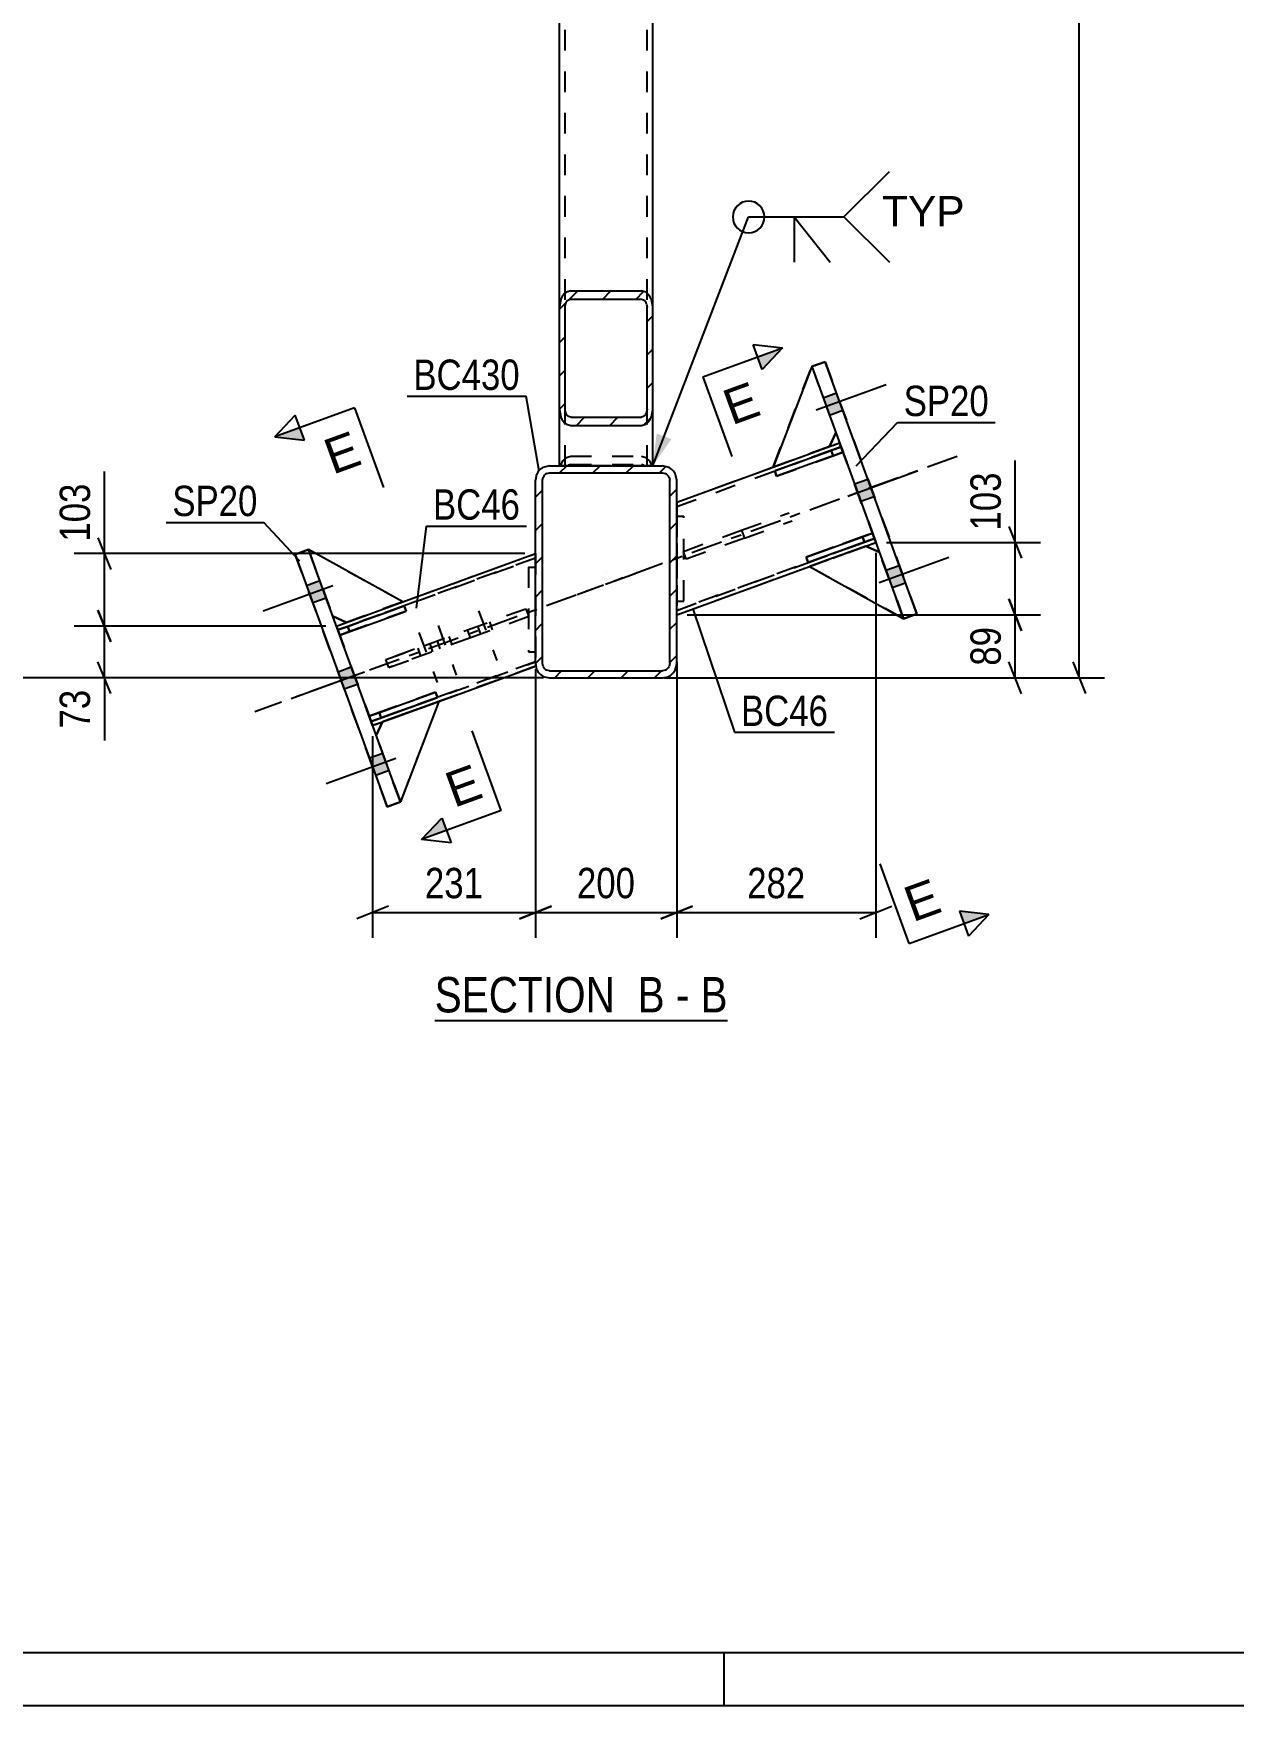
# Model space of a CAD drawing. Header units: millimetres. Extents: x 0 to 841, y 0 to 594.
# Drawn here: x 355.8 to 469.1, y 0 to 157.8 of the extents above; entities that cross this region are included whole.
import ezdxf

# ---------------------------------------------------------------- set-up
doc = ezdxf.new("R2010")
doc.units = ezdxf.units.MM
doc.linetypes.add('DXK_LINE_DOT2', pattern=[3.9198, 1.9599, -1.9599])
doc.linetypes.add('DXK_LINE_DOT3', pattern=[5.9187, 2.979, -0.9799, 0.9799, -0.9799])
doc.styles.add('Arial', font='ARIAL.TTF', dxfattribs={"height": 0.2})
doc.styles.add('Arial Narrow', font='ARIALN.TTF', dxfattribs={"height": 0.2})

# ---------------------------------------------------------------- blocks, each defined once
blk = doc.blocks.new('Unknown-761545952-1128 - 13924')
at = {"color": 5, "linetype": 'Continuous'}
for p, q in [((5, 5), (836, 5)), ((421, 0), (421, 5)), ((0, 0), (841, 0))]:
    blk.add_line(p, q, dxfattribs=at)
blk = doc.blocks.new('Unknown-761545952-21 - 3083')
at = {"color": 6, "linetype": 'Continuous'}
blk.add_line((393.67, 64.68), (421.31, 64.68), dxfattribs=at)
at = {"color": 0, "linetype": 'Continuous'}
for points in [[(411.77, 65.43), (411.77, 68.93), (393.67, 68.93), (393.67, 65.43)], [(415.38, 65.43), (415.38, 68.93), (412.82, 68.93), (412.82, 65.43)], [(417.71, 65.43), (417.71, 68.93), (416.43, 68.93), (416.43, 65.43)], [(421.31, 65.43), (421.31, 68.93), (418.76, 68.93), (418.76, 65.43)]]:
    blk.add_wipeout(points, dxfattribs=at)
at = {"color": 7, "linetype": 'Continuous', "style": 'Arial Narrow'}
for s, p in [('SECTION ', (393.67, 65.43)), ('B', (412.82, 65.43)), ('B', (418.76, 65.43)), ('-', (416.43, 65.43))]:
    blk.add_text(s, height=3.34, dxfattribs=at).set_placement(p)
blk = doc.blocks.new('Part-761545952-3161 - 3083')
at = {"color": 7, "linetype": 'DXK_LINE_DOT2'}
for p, q in [((396.78, 101.54), (402.27, 103.54)), ((402.55, 102.79), (397.05, 100.79)), ((402.27, 103.54), (402.27, 103.54)), ((402.27, 103.54), (402.55, 102.79)), ((402.55, 102.79), (402.55, 102.79)), ((389.06, 98.73), (396.78, 101.54)), ((397.05, 100.79), (396.78, 101.54)), ((391.75, 99.71), (389.06, 98.73)), ((397.05, 100.79), (389.34, 97.98)), ((389.34, 97.98), (389.06, 98.73)), ((389.34, 97.98), (392.02, 98.95))]:
    blk.add_line(p, q, dxfattribs=at)
blk = doc.blocks.new('Part-761545952-3097 - 3083')
at = {"linetype": 'Continuous'}
h = blk.add_hatch(dxfattribs=at)
h.set_pattern_fill('', scale=0.7, style=0, pattern_type=0)
h.set_pattern_definition([(45, (403.1797, 98.3488), (-1.57154, 1.57154), [])])
h.paths.add_polyline_path([(403.18, 115.68), (403.18, 98.35), (403.28, 97.84), (403.57, 97.41), (404, 97.12), (404.51, 97.02), (415.18, 97.02), (415.69, 97.12), (416.12, 97.41), (416.41, 97.84), (416.51, 98.35), (416.51, 115.68), (416.41, 116.19), (416.12, 116.62), (415.69, 116.91), (415.18, 117.02), (404.51, 117.02), (404, 116.91), (403.57, 116.62), (403.28, 116.19)])
h.paths.add_polyline_path([(404.04, 116.15), (404.26, 116.3), (404.51, 116.35), (415.18, 116.35), (415.43, 116.3), (415.65, 116.15), (415.8, 115.94), (415.85, 115.68), (415.85, 98.35), (415.8, 98.09), (415.65, 97.88), (415.43, 97.73), (415.18, 97.68), (404.51, 97.68), (404.26, 97.73), (404.04, 97.88), (403.9, 98.09), (403.85, 98.35), (403.85, 115.68), (403.9, 115.94)])
at = {"color": 2, "linetype": 'Continuous'}
for p, q in [((404.51, 117.02), (404, 116.91)), ((404.51, 117.02), (404.51, 117.02)), ((404.51, 117.02), (415.18, 117.02)), ((415.18, 117.02), (415.18, 117.02)), ((415.69, 116.91), (415.18, 117.02)), ((403.28, 116.19), (403.18, 115.68)), ((403.18, 115.68), (403.18, 115.68)), ((403.18, 98.35), (403.18, 115.68)), ((403.85, 115.68), (403.9, 115.94)), ((403.85, 115.68), (403.85, 115.68)), ((403.85, 98.35), (403.85, 115.68)), ((404.26, 116.3), (404.51, 116.35)), ((404.51, 116.35), (404.51, 116.35)), ((404.51, 116.35), (415.18, 116.35)), ((415.18, 116.35), (415.18, 116.35)), ((415.18, 116.35), (415.43, 116.3)), ((415.8, 115.94), (415.85, 115.68)), ((415.85, 115.68), (415.85, 115.68)), ((415.85, 98.35), (415.85, 115.68)), ((416.51, 115.68), (416.41, 116.19)), ((416.51, 115.68), (416.51, 115.68)), ((416.51, 98.35), (416.51, 115.68)), ((403.18, 98.35), (403.18, 98.35)), ((403.18, 98.35), (403.28, 97.84)), ((403.85, 98.35), (403.85, 98.35)), ((403.9, 98.09), (403.85, 98.35)), ((415.85, 98.35), (415.8, 98.09)), ((415.85, 98.35), (415.85, 98.35)), ((416.41, 97.84), (416.51, 98.35)), ((416.51, 98.35), (416.51, 98.35)), ((404, 97.12), (404.51, 97.02)), ((404.51, 97.68), (404.26, 97.73)), ((404.51, 97.68), (404.51, 97.68)), ((404.51, 97.68), (415.18, 97.68)), ((404.51, 97.02), (404.51, 97.02)), ((404.51, 97.02), (415.18, 97.02)), ((415.43, 97.73), (415.18, 97.68)), ((415.18, 97.68), (415.18, 97.68)), ((415.18, 97.02), (415.69, 97.12)), ((415.18, 97.02), (415.18, 97.02))]:
    blk.add_line(p, q, dxfattribs=at)
at = {"color": 7, "linetype": 'DXK_LINE_DOT3'}
blk.add_line((409.85, 107.02), (409.85, 107.02), dxfattribs=at)
at = {"color": 2, "linetype": 'Continuous'}
for centre, radius, start, end in [((404.51, 115.68), 1.33, 112.5, 157.5), ((415.18, 115.68), 1.33, 22.5, 67.5), ((404.51, 115.68), 0.667, 112.5, 157.5), ((415.18, 115.68), 0.667, 22.5, 67.5), ((404.51, 98.35), 0.667, 202.5, 247.5), ((415.18, 98.35), 0.667, 292.5, 337.5), ((404.51, 98.35), 1.33, 202.5, 247.5), ((415.18, 98.35), 1.33, 292.5, 337.5)]:
    blk.add_arc(centre, radius, start, end, dxfattribs=at)
blk = doc.blocks.new('Bolt-761545952-3157 - 3083')
at = {"linetype": 'Continuous'}
for points in [[(383.43, 104.54), (382.84, 106.16), (381.58, 105.71), (382.18, 104.08)], [(383.43, 104.54), (382.84, 106.16), (381.58, 105.71), (382.18, 104.08)], [(383.43, 104.53), (382.84, 106.16), (381.58, 105.71), (382.18, 104.08)], [(386.39, 96.39), (385.8, 98.02), (384.55, 97.56), (385.14, 95.94)], [(386.39, 96.39), (385.8, 98.02), (384.55, 97.56), (385.14, 95.93)], [(389.36, 88.25), (388.76, 89.88), (387.51, 89.42), (388.1, 87.79)], [(389.36, 88.25), (388.76, 89.88), (387.51, 89.42), (388.1, 87.79)], [(389.36, 88.25), (388.76, 89.88), (387.51, 89.42), (388.1, 87.79)]]:
    blk.add_hatch(color=1, dxfattribs=at).paths.add_polyline_path(points)
at = {"color": 1, "linetype": 'Continuous'}
for p, q in [((382.84, 106.16), (381.58, 105.71)), ((382.84, 106.16), (381.58, 105.71)), ((382.84, 106.16), (381.58, 105.71)), ((384.07, 105.69), (377.49, 103.3)), ((384.07, 105.69), (377.49, 103.3)), ((384.07, 105.69), (377.49, 103.3)), ((383.43, 104.54), (382.18, 104.08)), ((383.43, 104.54), (382.18, 104.08)), ((383.43, 104.53), (382.18, 104.08)), ((385.8, 98.02), (384.55, 97.56)), ((385.8, 98.02), (384.55, 97.56)), ((387.04, 97.55), (380.46, 95.15)), ((387.04, 97.55), (380.46, 95.15)), ((386.39, 96.39), (385.14, 95.94)), ((386.39, 96.39), (385.14, 95.93)), ((390, 89.4), (383.42, 87.01)), ((390, 89.4), (383.42, 87.01)), ((390, 89.4), (383.42, 87.01)), ((388.76, 89.88), (387.51, 89.42)), ((388.76, 89.88), (387.51, 89.42)), ((388.76, 89.88), (387.51, 89.42)), ((389.36, 88.25), (388.1, 87.79)), ((389.36, 88.25), (388.1, 87.79)), ((389.36, 88.25), (388.1, 87.79))]:
    blk.add_line(p, q, dxfattribs=at)
blk = doc.blocks.new('Part-761545952-3085 - 3083')
at = {"linetype": 'Continuous'}
h = blk.add_hatch(dxfattribs=at)
h.set_pattern_fill('', scale=0.7, style=0, pattern_type=0)
h.set_pattern_definition([(45, (405.4464, 122.3798), (-1.57154, 1.57154), [])])
h.paths.add_polyline_path([(405.45, 131.99), (405.45, 122.38), (405.53, 121.79), (405.76, 121.29), (406.1, 120.96), (406.51, 120.84), (413.18, 120.84), (413.59, 120.96), (413.93, 121.29), (414.17, 121.79), (414.25, 122.38), (414.25, 131.99), (414.17, 132.58), (413.93, 133.08), (413.59, 133.41), (413.18, 133.53), (406.51, 133.53), (406.1, 133.41), (405.76, 133.08), (405.53, 132.58)])
h.paths.add_polyline_path([(406.14, 132.54), (406.31, 132.7), (406.51, 132.76), (413.18, 132.76), (413.38, 132.7), (413.56, 132.54), (413.67, 132.29), (413.71, 131.99), (413.71, 122.38), (413.67, 122.09), (413.56, 121.84), (413.38, 121.67), (413.18, 121.61), (406.51, 121.61), (406.31, 121.67), (406.14, 121.84), (406.02, 122.09), (405.98, 122.38), (405.98, 131.99), (406.02, 132.29)])
at = {"color": 2, "linetype": 'Continuous'}
for p, q in [((406.51, 133.53), (406.1, 133.41)), ((406.31, 132.7), (406.51, 132.76)), ((406.51, 133.53), (413.18, 133.53)), ((406.51, 132.76), (413.18, 132.76)), ((413.59, 133.41), (413.18, 133.53)), ((413.18, 132.76), (413.38, 132.7)), ((405.53, 132.58), (405.45, 131.99)), ((405.45, 122.38), (405.45, 131.99)), ((405.98, 131.99), (406.02, 132.29)), ((405.98, 122.38), (405.98, 131.99)), ((413.67, 132.29), (413.71, 131.99)), ((413.71, 122.38), (413.71, 131.99)), ((414.25, 131.99), (414.17, 132.58)), ((414.25, 122.38), (414.25, 131.99)), ((405.45, 117.02), (405.45, 122.38)), ((405.45, 122.38), (405.53, 121.79)), ((406.02, 122.09), (405.98, 122.38)), ((406.51, 121.61), (406.31, 121.67)), ((406.51, 121.61), (413.18, 121.61)), ((413.38, 121.67), (413.18, 121.61)), ((413.71, 122.38), (413.67, 122.09)), ((414.17, 121.79), (414.25, 122.38)), ((414.25, 117.02), (414.25, 122.38)), ((406.1, 120.96), (406.51, 120.84)), ((406.51, 120.84), (413.18, 120.84)), ((413.18, 120.84), (413.59, 120.96))]:
    blk.add_line(p, q, dxfattribs=at)
at = {"color": 7, "linetype": 'DXK_LINE_DOT2'}
for p, q in [((405.45, 122.38), (405.45, 131.99)), ((405.98, 117.02), (405.98, 131.99)), ((413.71, 117.02), (413.71, 131.99)), ((414.25, 122.38), (414.25, 131.99)), ((414.25, 117.02), (405.45, 117.02)), ((405.45, 117.02), (405.45, 117.02)), ((405.45, 117.02), (406.22, 117.02)), ((405.54, 117.02), (405.76, 117.48)), ((405.76, 117.48), (406.1, 117.81)), ((406.1, 117.81), (406.51, 117.93)), ((406.31, 117.1), (406.22, 117.02)), ((406.51, 117.16), (406.31, 117.1)), ((406.51, 117.93), (413.18, 117.93)), ((406.51, 117.16), (413.18, 117.16)), ((413.18, 117.93), (413.59, 117.81)), ((413.38, 117.1), (413.18, 117.16)), ((413.47, 117.02), (413.38, 117.1)), ((413.47, 117.02), (414.25, 117.02)), ((413.59, 117.81), (413.93, 117.48)), ((413.93, 117.48), (414.15, 117.02)), ((414.25, 117.02), (414.25, 117.02))]:
    blk.add_line(p, q, dxfattribs=at)
at = {"color": 2, "linetype": 'Continuous'}
for centre, radius, start, end in [((406.89, 132.25), 1.4, 124.05, 166.4586), ((406.7, 132.12), 0.7, 124.05, 166.4586), ((412.99, 132.12), 0.7, 13.5414, 55.95), ((412.8, 132.25), 1.4, 13.5414, 55.95), ((406.89, 122.12), 1.4, 193.5414, 235.95), ((406.7, 122.25), 0.7, 193.5414, 235.95), ((412.99, 122.25), 0.7, 304.05, 346.4586), ((412.8, 122.12), 1.4, 304.05, 346.4586)]:
    blk.add_arc(centre, radius, start, end, dxfattribs=at)
blk = doc.blocks.new('Part-761545952-3166 - 3083')
at = {"color": 7, "linetype": 'DXK_LINE_DOT2'}
for p, q in [((388.75, 92.85), (394.07, 94.79)), ((394.07, 94.79), (388.75, 92.85)), ((394.07, 94.79), (390.43, 85.3)), ((388.15, 91.57), (388.75, 92.85)), ((390.43, 85.3), (388.15, 91.57))]:
    blk.add_line(p, q, dxfattribs=at)
blk = doc.blocks.new('Part-761545952-3102 - 3083')
at = {"color": 2, "linetype": 'Continuous'}
for p, q in [((381.76, 109.11), (380.51, 108.65)), ((390.43, 85.3), (381.76, 109.11)), ((381.76, 109.11), (381.76, 109.11)), ((380.51, 108.65), (389.18, 84.85)), ((380.51, 108.65), (380.51, 108.65)), ((389.18, 84.85), (390.43, 85.3)), ((390.43, 85.3), (390.43, 85.3)), ((389.18, 84.85), (389.18, 84.85))]:
    blk.add_line(p, q, dxfattribs=at)
at = {"color": 7, "linetype": 'DXK_LINE_DOT2'}
for p, q in [((380.51, 108.65), (381.76, 109.11)), ((381.76, 109.11), (390.43, 85.3)), ((389.18, 84.85), (380.51, 108.65)), ((390.43, 85.3), (389.18, 84.85))]:
    blk.add_line(p, q, dxfattribs=at)
blk = doc.blocks.new('Part-761545952-3167 - 3083')
at = {"color": 2, "linetype": 'Continuous'}
for p, q in [((388.75, 92.85), (394.07, 94.79)), ((394.07, 94.79), (390.43, 85.3)), ((394.07, 94.79), (394.07, 94.79)), ((388.75, 92.85), (388.15, 91.57)), ((388.75, 92.85), (388.75, 92.85))]:
    blk.add_line(p, q, dxfattribs=at)
at = {"color": 7, "linetype": 'DXK_LINE_DOT2'}
for p, q in [((388.75, 92.85), (394.07, 94.79)), ((390.43, 85.3), (388.15, 91.57))]:
    blk.add_line(p, q, dxfattribs=at)
blk = doc.blocks.new('Part-761545952-3171 - 3083')
at = {"color": 2, "linetype": 'Continuous'}
for p, q in [((387.49, 93.38), (393.75, 95.66)), ((387.67, 92.88), (393.93, 95.16)), ((393.75, 95.66), (393.93, 95.16)), ((387.49, 93.38), (387.49, 93.38)), ((387.49, 93.38), (387.67, 92.88)), ((387.67, 92.88), (387.67, 92.88))]:
    blk.add_line(p, q, dxfattribs=at)
at = {"color": 7, "linetype": 'DXK_LINE_DOT2'}
for p, q in [((393.75, 95.66), (388.43, 93.73)), ((388.61, 93.23), (393.93, 95.16)), ((388.43, 93.73), (387.49, 93.38)), ((387.49, 93.38), (387.67, 92.88)), ((387.67, 92.88), (388.61, 93.23)), ((388.43, 93.73), (388.61, 93.23))]:
    blk.add_line(p, q, dxfattribs=at)
blk = doc.blocks.new('Part-761545952-3107 - 3083')
at = {"color": 2, "linetype": 'Continuous'}
for p, q in [((430.52, 126.85), (429.26, 126.4)), ((429.26, 126.4), (437.93, 102.59)), ((429.26, 126.4), (429.26, 126.4)), ((439.18, 103.05), (430.52, 126.85)), ((430.52, 126.85), (430.52, 126.85)), ((437.93, 102.59), (439.18, 103.05)), ((439.18, 103.05), (439.18, 103.05)), ((437.93, 102.59), (437.93, 102.59))]:
    blk.add_line(p, q, dxfattribs=at)
at = {"color": 7, "linetype": 'DXK_LINE_DOT2'}
for p, q in [((429.26, 126.4), (430.52, 126.85)), ((429.26, 126.4), (437.93, 102.59)), ((430.52, 126.85), (439.18, 103.05)), ((439.18, 103.05), (437.93, 102.59))]:
    blk.add_line(p, q, dxfattribs=at)
blk = doc.blocks.new('Part-761545952-3172 - 3083')
at = {"color": 7, "linetype": 'DXK_LINE_DOT2'}
for p, q in [((384.52, 101.53), (390.79, 103.81)), ((384.71, 101.03), (390.97, 103.31)), ((385.46, 101.87), (390.79, 103.81)), ((390.97, 103.31), (385.64, 101.37)), ((390.97, 103.31), (390.79, 103.81)), ((384.52, 101.53), (385.46, 101.87)), ((384.71, 101.03), (384.52, 101.53)), ((384.71, 101.03), (384.52, 101.53)), ((384.52, 101.53), (384.52, 101.53)), ((385.64, 101.37), (384.71, 101.03)), ((384.71, 101.03), (384.71, 101.03)), ((385.64, 101.37), (385.46, 101.87))]:
    blk.add_line(p, q, dxfattribs=at)
blk = doc.blocks.new('Part-761545952-3128 - 3083')
at = {"color": 7, "linetype": 'DXK_LINE_DOT2'}
for p, q in [((416.51, 113.6), (431.89, 119.19)), ((416.51, 113.17), (432.02, 118.82)), ((416.51, 113.17), (432.02, 118.82)), ((425.62, 116.91), (430.95, 118.85)), ((431.89, 119.19), (435.31, 109.8)), ((435.31, 109.8), (431.89, 119.19)), ((431.89, 119.19), (431.89, 119.19)), ((432.02, 118.82), (432.02, 118.82)), ((416.51, 113.6), (416.51, 102.96)), ((416.51, 103.38), (435.17, 110.17)), ((435.17, 110.17), (416.51, 103.38)), ((416.51, 102.96), (435.31, 109.8)), ((429.04, 107.52), (434.37, 109.45)), ((435.17, 110.17), (435.17, 110.17)), ((435.31, 109.8), (435.31, 109.8))]:
    blk.add_line(p, q, dxfattribs=at)
at = {"color": 2, "linetype": 'Continuous'}
for p, q in [((430.95, 118.85), (431.89, 119.19)), ((416.51, 113.6), (425.62, 116.91)), ((434.37, 109.45), (435.31, 109.8)), ((416.51, 102.96), (429.04, 107.52))]:
    blk.add_line(p, q, dxfattribs=at)
at = {"color": 7, "linetype": 'DXK_LINE_DOT3'}
blk.add_line((442.99, 117.91), (407.12, 104.86), dxfattribs=at)
blk = doc.blocks.new('Part-761545952-3138 - 3083')
at = {"color": 7, "linetype": 'DXK_LINE_DOT2'}
for p, q in [((384.39, 101.9), (403.18, 108.74)), ((384.52, 101.53), (403.18, 108.32)), ((403.18, 108.32), (384.52, 101.53)), ((403.18, 108.74), (403.18, 98.35)), ((385.33, 102.25), (390.65, 104.18)), ((384.39, 101.9), (387.81, 92.51)), ((387.81, 92.51), (384.39, 101.9)), ((384.39, 101.9), (384.39, 101.9)), ((384.52, 101.53), (384.52, 101.53)), ((387.67, 92.88), (403.18, 98.53)), ((403.18, 98.53), (387.67, 92.88)), ((403.18, 98.1), (387.81, 92.51)), ((388.75, 92.85), (394.07, 94.79)), ((387.67, 92.88), (387.67, 92.88)), ((387.81, 92.51), (387.81, 92.51))]:
    blk.add_line(p, q, dxfattribs=at)
at = {"color": 2, "linetype": 'Continuous'}
for p, q in [((390.65, 104.18), (403.18, 108.74)), ((384.39, 101.9), (385.33, 102.25)), ((394.07, 94.79), (403.18, 98.1)), ((403.18, 98.35), (403.18, 98.1)), ((403.18, 98.1), (403.18, 98.1)), ((387.81, 92.51), (388.75, 92.85))]:
    blk.add_line(p, q, dxfattribs=at)
at = {"color": 7, "linetype": 'DXK_LINE_DOT3'}
blk.add_line((412.58, 106.84), (376.7, 93.79), dxfattribs=at)
blk = doc.blocks.new('Part-761545952-3155 - 3083')
at = {"color": 7, "linetype": 'DXK_LINE_DOT2'}
for p, q in [((405.98, 117.02), (405.98, 316.35)), ((413.71, 117.02), (413.71, 316.35)), ((405.45, 117.02), (405.45, 131.99)), ((414.25, 117.02), (414.25, 131.99)), ((405.45, 117.02), (414.25, 117.02)), ((414.25, 117.02), (405.45, 117.02)), ((405.45, 117.02), (405.45, 117.02)), ((405.98, 117.02), (405.98, 117.02)), ((413.71, 117.02), (413.71, 117.02)), ((414.25, 117.02), (414.25, 117.02))]:
    blk.add_line(p, q, dxfattribs=at)
at = {"color": 2, "linetype": 'Continuous'}
for p, q in [((405.45, 131.99), (405.45, 301.35)), ((414.25, 131.99), (414.25, 301.35))]:
    blk.add_line(p, q, dxfattribs=at)
blk = doc.blocks.new('Bolt-761545952-3158 - 3083')
at = {"linetype": 'Continuous'}
for points in [[(430.34, 123.45), (430.93, 121.82), (432.18, 122.28), (431.59, 123.91)], [(430.34, 123.45), (430.93, 121.82), (432.18, 122.28), (431.59, 123.91)], [(430.34, 123.45), (430.93, 121.82), (432.18, 122.28), (431.59, 123.91)], [(433.3, 115.31), (433.89, 113.68), (435.15, 114.14), (434.55, 115.76)], [(433.3, 115.31), (433.89, 113.68), (435.15, 114.14), (434.55, 115.76)], [(436.26, 107.16), (436.86, 105.54), (438.11, 105.99), (437.52, 107.62)], [(436.26, 107.16), (436.86, 105.54), (438.11, 105.99), (437.52, 107.62)], [(436.26, 107.16), (436.86, 105.54), (438.11, 105.99), (437.52, 107.62)]]:
    blk.add_hatch(color=1, dxfattribs=at).paths.add_polyline_path(points)
at = {"color": 1, "linetype": 'Continuous'}
for p, q in [((429.69, 122.3), (436.27, 124.69)), ((429.69, 122.3), (436.27, 124.69)), ((429.69, 122.3), (436.27, 124.69)), ((430.34, 123.45), (431.59, 123.91)), ((430.34, 123.45), (431.59, 123.91)), ((430.34, 123.45), (431.59, 123.91)), ((430.93, 121.82), (432.18, 122.28)), ((430.93, 121.82), (432.18, 122.28)), ((430.93, 121.82), (432.18, 122.28)), ((432.66, 114.15), (439.23, 116.55)), ((432.66, 114.15), (439.23, 116.55)), ((433.3, 115.31), (434.55, 115.76)), ((433.3, 115.31), (434.55, 115.76)), ((433.89, 113.68), (435.15, 114.14)), ((433.89, 113.68), (435.15, 114.14)), ((435.62, 106.01), (442.2, 108.4)), ((435.62, 106.01), (442.2, 108.4)), ((435.62, 106.01), (442.2, 108.4)), ((436.26, 107.16), (437.52, 107.62)), ((436.26, 107.16), (437.52, 107.62)), ((436.26, 107.16), (437.52, 107.62)), ((436.86, 105.54), (438.11, 105.99)), ((436.86, 105.54), (438.11, 105.99)), ((436.86, 105.54), (438.11, 105.99))]:
    blk.add_line(p, q, dxfattribs=at)
blk = doc.blocks.new('Bolt-761545952-3223 - 3083')
at = {"color": 1, "linetype": 'DXK_LINE_DOT2'}
for p, q in [((397.82, 103.34), (399.53, 98.64)), ((392.18, 101.28), (393.89, 96.58)), ((394, 101.95), (395.71, 97.25)), ((397.71, 101.88), (397.99, 101.13)), ((398.84, 102.29), (399.11, 101.54)), ((392.07, 99.82), (392.34, 99.07)), ((393.2, 100.23), (393.47, 99.48)), ((393.9, 100.49), (394.17, 99.74)), ((395.02, 100.9), (395.3, 100.15))]:
    blk.add_line(p, q, dxfattribs=at)
blk = doc.blocks.new('Part-761545952-3163 - 3083')
at = {"color": 7, "linetype": 'DXK_LINE_DOT2'}
for p, q in [((422.64, 110.95), (427.14, 112.59)), ((417.15, 108.95), (422.64, 110.95)), ((422.64, 110.95), (422.91, 110.2)), ((422.91, 110.2), (427.42, 111.84)), ((417.15, 108.95), (417.15, 108.95)), ((417.42, 108.2), (417.15, 108.95)), ((422.91, 110.2), (417.42, 108.2)), ((417.42, 108.2), (417.42, 108.2))]:
    blk.add_line(p, q, dxfattribs=at)
blk = doc.blocks.new('Part-761545952-3168 - 3083')
at = {"color": 7, "linetype": 'DXK_LINE_DOT2'}
for p, q in [((390.65, 104.18), (381.76, 109.11)), ((384.04, 102.84), (381.76, 109.11)), ((390.65, 104.18), (381.76, 109.11)), ((385.33, 102.25), (390.65, 104.18)), ((390.65, 104.18), (385.33, 102.25)), ((390.65, 104.18), (390.65, 104.18)), ((384.04, 102.84), (385.33, 102.25)), ((385.33, 102.25), (384.04, 102.84)), ((385.33, 102.25), (385.33, 102.25))]:
    blk.add_line(p, q, dxfattribs=at)
blk = doc.blocks.new('Part-761545952-3169 - 3083')
at = {"color": 2, "linetype": 'Continuous'}
for p, q in [((390.65, 104.18), (381.76, 109.11)), ((385.33, 102.25), (390.65, 104.18)), ((390.65, 104.18), (390.65, 104.18)), ((384.04, 102.84), (385.33, 102.25)), ((385.33, 102.25), (385.33, 102.25))]:
    blk.add_line(p, q, dxfattribs=at)
at = {"color": 7, "linetype": 'DXK_LINE_DOT2'}
for p, q in [((384.04, 102.84), (381.76, 109.11)), ((390.65, 104.18), (381.76, 109.11)), ((390.65, 104.18), (385.33, 102.25)), ((385.33, 102.25), (384.04, 102.84))]:
    blk.add_line(p, q, dxfattribs=at)
blk = doc.blocks.new('Part-761545952-3170 - 3083')
at = {"color": 2, "linetype": 'Continuous'}
for p, q in [((384.52, 101.53), (390.79, 103.81)), ((384.71, 101.03), (390.97, 103.31)), ((390.79, 103.81), (390.97, 103.31)), ((384.52, 101.53), (384.52, 101.53)), ((384.52, 101.53), (384.71, 101.03)), ((384.71, 101.03), (384.71, 101.03))]:
    blk.add_line(p, q, dxfattribs=at)
at = {"color": 7, "linetype": 'DXK_LINE_DOT2'}
for p, q in [((390.79, 103.81), (385.46, 101.87)), ((385.64, 101.37), (390.97, 103.31)), ((385.46, 101.87), (384.52, 101.53)), ((384.52, 101.53), (384.71, 101.03)), ((384.71, 101.03), (385.64, 101.37)), ((385.46, 101.87), (385.64, 101.37))]:
    blk.add_line(p, q, dxfattribs=at)
blk = doc.blocks.new('Part-761545952-3173 - 3083')
at = {"color": 7, "linetype": 'DXK_LINE_DOT2'}
for p, q in [((387.49, 93.38), (393.75, 95.66)), ((387.67, 92.88), (393.93, 95.16)), ((388.43, 93.73), (393.75, 95.66)), ((393.93, 95.16), (388.61, 93.23)), ((393.93, 95.16), (393.75, 95.66)), ((387.49, 93.38), (388.43, 93.73)), ((387.67, 92.88), (387.49, 93.38)), ((387.67, 92.88), (387.49, 93.38)), ((387.49, 93.38), (387.49, 93.38)), ((388.61, 93.23), (387.67, 92.88)), ((388.61, 93.23), (388.43, 93.73)), ((387.67, 92.88), (387.67, 92.88))]:
    blk.add_line(p, q, dxfattribs=at)
blk = doc.blocks.new('Part-761545952-3174 - 3083')
at = {"color": 7, "linetype": 'DXK_LINE_DOT2'}
for p, q in [((425.62, 116.91), (429.26, 126.4)), ((429.26, 126.4), (431.54, 120.13)), ((430.95, 118.85), (431.54, 120.13)), ((425.62, 116.91), (430.95, 118.85)), ((430.95, 118.85), (425.62, 116.91))]:
    blk.add_line(p, q, dxfattribs=at)
blk = doc.blocks.new('Part-761545952-3175 - 3083')
at = {"color": 2, "linetype": 'Continuous'}
for p, q in [((429.26, 126.4), (425.62, 116.91)), ((431.54, 120.13), (430.95, 118.85)), ((425.62, 116.91), (430.95, 118.85)), ((430.95, 118.85), (430.95, 118.85)), ((425.62, 116.91), (425.62, 116.91))]:
    blk.add_line(p, q, dxfattribs=at)
at = {"color": 7, "linetype": 'DXK_LINE_DOT2'}
for p, q in [((429.26, 126.4), (431.54, 120.13)), ((429.26, 126.4), (429.26, 126.4)), ((431.54, 120.13), (431.54, 120.13)), ((430.95, 118.85), (425.62, 116.91))]:
    blk.add_line(p, q, dxfattribs=at)
blk = doc.blocks.new('Part-761545952-3176 - 3083')
at = {"color": 7, "linetype": 'DXK_LINE_DOT2'}
for p, q in [((434.37, 109.45), (429.04, 107.52)), ((429.04, 107.52), (434.37, 109.45)), ((435.65, 108.86), (434.37, 109.45)), ((434.37, 109.45), (434.37, 109.45)), ((434.37, 109.45), (435.65, 108.86)), ((429.04, 107.52), (437.93, 102.59)), ((429.04, 107.52), (429.04, 107.52)), ((437.93, 102.59), (429.04, 107.52)), ((437.93, 102.59), (435.65, 108.86))]:
    blk.add_line(p, q, dxfattribs=at)
blk = doc.blocks.new('Part-761545952-3177 - 3083')
at = {"color": 2, "linetype": 'Continuous'}
for p, q in [((434.37, 109.45), (429.04, 107.52)), ((435.65, 108.86), (434.37, 109.45)), ((434.37, 109.45), (434.37, 109.45)), ((429.04, 107.52), (437.93, 102.59)), ((429.04, 107.52), (429.04, 107.52))]:
    blk.add_line(p, q, dxfattribs=at)
at = {"color": 7, "linetype": 'DXK_LINE_DOT2'}
for p, q in [((429.04, 107.52), (434.37, 109.45)), ((434.37, 109.45), (435.65, 108.86)), ((437.93, 102.59), (429.04, 107.52)), ((437.93, 102.59), (435.65, 108.86))]:
    blk.add_line(p, q, dxfattribs=at)
blk = doc.blocks.new('Part-761545952-3178 - 3083')
at = {"color": 2, "linetype": 'Continuous'}
for p, q in [((428.72, 108.39), (434.99, 110.67)), ((435.17, 110.17), (434.99, 110.67)), ((434.99, 110.67), (434.99, 110.67)), ((435.17, 110.17), (428.91, 107.89)), ((435.17, 110.17), (435.17, 110.17)), ((428.91, 107.89), (428.72, 108.39))]:
    blk.add_line(p, q, dxfattribs=at)
at = {"color": 7, "linetype": 'DXK_LINE_DOT2'}
for p, q in [((434.99, 110.67), (434.05, 110.33)), ((435.17, 110.17), (434.99, 110.67)), ((434.05, 110.33), (428.72, 108.39)), ((428.91, 107.89), (434.23, 109.83)), ((434.23, 109.83), (434.05, 110.33)), ((434.23, 109.83), (435.17, 110.17))]:
    blk.add_line(p, q, dxfattribs=at)
blk = doc.blocks.new('Part-761545952-3179 - 3083')
at = {"color": 2, "linetype": 'Continuous'}
for p, q in [((425.76, 116.54), (432.02, 118.82)), ((432.21, 118.32), (432.02, 118.82)), ((432.02, 118.82), (432.02, 118.82)), ((432.21, 118.32), (425.94, 116.04)), ((432.21, 118.32), (432.21, 118.32)), ((425.94, 116.04), (425.76, 116.54))]:
    blk.add_line(p, q, dxfattribs=at)
at = {"color": 7, "linetype": 'DXK_LINE_DOT2'}
for p, q in [((431.08, 118.47), (425.76, 116.54)), ((432.02, 118.82), (431.08, 118.47)), ((431.27, 117.97), (431.08, 118.47)), ((432.21, 118.32), (432.02, 118.82)), ((425.94, 116.04), (431.27, 117.97)), ((431.27, 117.97), (432.21, 118.32))]:
    blk.add_line(p, q, dxfattribs=at)
blk = doc.blocks.new('Part-761545952-3180 - 3083')
at = {"color": 7, "linetype": 'DXK_LINE_DOT2'}
for p, q in [((434.99, 110.67), (428.72, 108.39)), ((434.05, 110.33), (434.99, 110.67)), ((434.99, 110.67), (434.99, 110.67)), ((434.99, 110.67), (435.17, 110.17)), ((434.99, 110.67), (435.17, 110.17)), ((428.72, 108.39), (434.05, 110.33)), ((428.91, 107.89), (435.17, 110.17)), ((434.23, 109.83), (428.91, 107.89)), ((434.05, 110.33), (434.23, 109.83)), ((435.17, 110.17), (434.23, 109.83)), ((435.17, 110.17), (435.17, 110.17)), ((428.72, 108.39), (428.91, 107.89))]:
    blk.add_line(p, q, dxfattribs=at)
blk = doc.blocks.new('Part-761545952-3181 - 3083')
at = {"color": 7, "linetype": 'DXK_LINE_DOT2'}
for p, q in [((432.02, 118.82), (425.76, 116.54)), ((425.76, 116.54), (431.08, 118.47)), ((431.08, 118.47), (432.02, 118.82)), ((431.08, 118.47), (431.27, 117.97)), ((432.02, 118.82), (432.02, 118.82)), ((432.02, 118.82), (432.21, 118.32)), ((432.02, 118.82), (432.21, 118.32)), ((425.94, 116.04), (432.21, 118.32)), ((431.27, 117.97), (425.94, 116.04)), ((432.21, 118.32), (431.27, 117.97)), ((432.21, 118.32), (432.21, 118.32)), ((425.76, 116.54), (425.94, 116.04))]:
    blk.add_line(p, q, dxfattribs=at)
blk = doc.blocks.new('Part-761545952-3182 - 3083')
at = {"color": 7, "linetype": 'DXK_LINE_DOT2'}
for p, q in [((402.51, 107.47), (403.18, 107.47)), ((402.51, 107.47), (402.51, 99.47)), ((403.18, 99.47), (403.18, 107.47)), ((402.51, 99.47), (403.18, 99.47))]:
    blk.add_line(p, q, dxfattribs=at)
blk = doc.blocks.new('Part-761545952-3184 - 3083')
at = {"color": 7, "linetype": 'DXK_LINE_DOT2'}
for p, q in [((416.51, 112.26), (417.18, 112.26)), ((416.51, 112.26), (416.51, 104.26)), ((417.18, 104.26), (417.18, 112.26)), ((416.51, 104.26), (417.18, 104.26))]:
    blk.add_line(p, q, dxfattribs=at)
blk = doc.blocks.new('StraightDimension-761545952-23267 - 3083')
at = {"color": 7, "linetype": 'Continuous'}
for p, q in [((361.89, 110.24), (363.09, 107.24)), ((402.18, 108.74), (359.64, 108.74)), ((362.49, 101.9), (362.49, 108.74)), ((363.09, 100.4), (361.89, 103.4)), ((383.39, 101.9), (359.64, 101.9))]:
    blk.add_line(p, q, dxfattribs=at)
at = {"color": 0}
blk.add_wipeout([(361.74, 115.95), (357.54, 115.95), (357.54, 109.27), (361.74, 109.27)], dxfattribs=at)
at = {"color": 7, "linetype": 'Continuous'}
blk.add_line((362.49, 108.74), (362.49, 116.48), dxfattribs=at)
blk.add_line((362.49, 108.74), (362.49, 116.48), dxfattribs=at)
at = {"color": 3, "style": 'Arial Narrow'}
blk.add_text('103', height=2.863, rotation=90.0002, dxfattribs=at).set_placement((361.14, 109.87))
blk = doc.blocks.new('StraightDimension-761545952-23302 - 3083')
at = {"color": 7, "linetype": 'Continuous'}
for p, q in [((454.49, 97.02), (454.49, 328.21)), ((453.89, 98.52), (455.09, 95.52)), ((416.18, 97.02), (456.89, 97.02))]:
    blk.add_line(p, q, dxfattribs=at)
blk = doc.blocks.new('StraightDimension-761545952-3283 - 3083')
at = {"color": 7, "linetype": 'Continuous'}
for p, q in [((403.18, 97.82), (403.18, 72.46)), ((387.81, 91.51), (387.81, 72.46)), ((389.31, 75.46), (386.31, 74.26)), ((387.81, 74.86), (403.18, 74.86)), ((401.68, 74.26), (404.68, 75.46))]:
    blk.add_line(p, q, dxfattribs=at)
at = {"color": 0}
blk.add_wipeout([(398.83, 75.61), (398.83, 79.81), (392.15, 79.81), (392.15, 75.61)], dxfattribs=at)
at = {"color": 3, "style": 'Arial Narrow'}
blk.add_text('231', height=2.863, dxfattribs=at).set_placement((392.75, 76.21))
blk = doc.blocks.new('StraightDimension-761545952-3291 - 3083')
at = {"color": 7, "linetype": 'Continuous'}
for p, q in [((416.51, 98.53), (416.51, 72.46)), ((403.18, 97.82), (403.18, 72.46)), ((404.68, 75.46), (401.68, 74.26)), ((403.18, 74.86), (416.51, 74.86)), ((415.01, 74.26), (418.01, 75.46))]:
    blk.add_line(p, q, dxfattribs=at)
at = {"color": 0}
blk.add_wipeout([(413.19, 75.61), (413.19, 79.81), (406.5, 79.81), (406.5, 75.61)], dxfattribs=at)
at = {"color": 3, "style": 'Arial Narrow'}
blk.add_text('200', height=2.863, dxfattribs=at).set_placement((407.1, 76.21))
blk = doc.blocks.new('StraightDimension-761545952-3300 - 3083')
at = {"color": 7, "linetype": 'Continuous'}
for p, q in [((435.31, 108.8), (435.31, 72.46)), ((416.51, 98.53), (416.51, 72.46)), ((418.01, 75.46), (415.01, 74.26)), ((416.51, 74.86), (435.31, 74.86)), ((433.81, 74.26), (436.81, 75.46))]:
    blk.add_line(p, q, dxfattribs=at)
at = {"color": 0}
blk.add_wipeout([(429.25, 75.61), (429.25, 79.81), (422.57, 79.81), (422.57, 75.61)], dxfattribs=at)
at = {"color": 3, "style": 'Arial Narrow'}
blk.add_text('282', height=2.863, dxfattribs=at).set_placement((423.17, 76.21))
blk = doc.blocks.new('StraightDimension-761545952-23229 - 3083')
at = {"color": 7, "linetype": 'Continuous'}
blk.add_line((403.93, 97.02), (350.55, 97.02), dxfattribs=at)
blk = doc.blocks.new('StraightDimension-761545952-23268 - 3083')
at = {"color": 7, "linetype": 'Continuous'}
for p, q in [((361.89, 103.4), (363.09, 100.4)), ((383.39, 101.9), (359.64, 101.9)), ((362.49, 97.02), (362.49, 101.9)), ((363.09, 95.52), (361.89, 98.52)), ((403.51, 97.02), (359.64, 97.02))]:
    blk.add_line(p, q, dxfattribs=at)
at = {"color": 0}
blk.add_wipeout([(361.74, 96.49), (357.54, 96.49), (357.54, 91.63), (361.74, 91.63)], dxfattribs=at)
at = {"color": 7, "linetype": 'Continuous'}
blk.add_line((362.49, 97.02), (362.49, 91.11), dxfattribs=at)
blk.add_line((362.49, 97.02), (362.49, 91.11), dxfattribs=at)
at = {"color": 3, "style": 'Arial Narrow'}
blk.add_text('73', height=2.863, rotation=90.0002, dxfattribs=at).set_placement((361.14, 92.23))
blk = doc.blocks.new('StraightDimension-761545952-23289 - 3083')
at = {"color": 7, "linetype": 'Continuous'}
for p, q in [((447.85, 111.3), (449.05, 108.3)), ((436.31, 109.8), (450.85, 109.8)), ((448.45, 102.96), (448.45, 109.8)), ((449.05, 101.46), (447.85, 104.46)), ((417.51, 102.96), (450.85, 102.96))]:
    blk.add_line(p, q, dxfattribs=at)
at = {"color": 0}
blk.add_wipeout([(447.7, 117.01), (443.5, 117.01), (443.5, 110.32), (447.7, 110.32)], dxfattribs=at)
at = {"color": 7, "linetype": 'Continuous'}
blk.add_line((448.45, 109.8), (448.45, 117.53), dxfattribs=at)
blk.add_line((448.45, 109.8), (448.45, 117.53), dxfattribs=at)
at = {"color": 3, "style": 'Arial Narrow'}
blk.add_text('103', height=2.863, rotation=90.0002, dxfattribs=at).set_placement((447.1, 110.92))
blk = doc.blocks.new('StraightDimension-761545952-23290 - 3083')
at = {"color": 7, "linetype": 'Continuous'}
for p, q in [((447.85, 104.46), (449.05, 101.46)), ((417.51, 102.96), (450.85, 102.96)), ((448.45, 97.01), (448.45, 102.96)), ((449.05, 95.51), (447.85, 98.51)), ((415.35, 97.01), (450.85, 97.01))]:
    blk.add_line(p, q, dxfattribs=at)
at = {"color": 0}
blk.add_wipeout([(447.7, 102.41), (443.5, 102.41), (443.5, 97.56), (447.7, 97.56)], dxfattribs=at)
at = {"color": 3, "style": 'Arial Narrow'}
blk.add_text('89', height=2.863, rotation=90.0002, dxfattribs=at).set_placement((447.1, 98.16))
blk = doc.blocks.new('Mark-761545952-3093 - 3083')
at = {"color": 0}
blk.add_wipeout([(401.71, 124.19), (401.71, 127.19), (391.66, 127.19), (391.66, 124.19)], dxfattribs=at)
blk.add_wipeout([(401.71, 124.19), (401.71, 127.19), (391.66, 127.19), (391.66, 124.19)], dxfattribs=at)
at = {"color": 30, "linetype": 'Continuous'}
for p in [(391.06, 123.59), (403.53, 116.51)]:
    blk.add_line(p, (402.31, 123.59), dxfattribs=at)
at = {"color": 3, "style": 'Arial Narrow'}
blk.add_text('BC430', height=2.863, dxfattribs=at).set_placement((391.66, 124.19))
blk = doc.blocks.new('Mark-761545952-3098 - 3083')
at = {"color": 0}
blk.add_wipeout([(376.95, 112.28), (376.95, 115.28), (368.91, 115.28), (368.91, 112.28)], dxfattribs=at)
blk.add_wipeout([(376.95, 112.28), (376.95, 115.28), (368.91, 115.28), (368.91, 112.28)], dxfattribs=at)
at = {"color": 30, "linetype": 'Continuous'}
for p in [(368.31, 111.68), (380.94, 108.01)]:
    blk.add_line(p, (377.55, 111.68), dxfattribs=at)
at = {"color": 3, "style": 'Arial Narrow'}
blk.add_text('SP20', height=2.863, dxfattribs=at).set_placement((368.91, 112.28))
blk = doc.blocks.new('Mark-761545952-3103 - 3083')
at = {"color": 0}
blk.add_wipeout([(445.98, 121.72), (445.98, 124.72), (437.94, 124.72), (437.94, 121.72)], dxfattribs=at)
blk.add_wipeout([(445.98, 121.72), (445.98, 124.72), (437.94, 124.72), (437.94, 121.72)], dxfattribs=at)
at = {"color": 30, "linetype": 'Continuous'}
for p, q in [((433.46, 117.02), (437.34, 121.12)), ((437.34, 121.12), (446.58, 121.12))]:
    blk.add_line(p, q, dxfattribs=at)
at = {"color": 3, "style": 'Arial Narrow'}
blk.add_text('SP20', height=2.863, dxfattribs=at).set_placement((437.94, 121.72))
blk = doc.blocks.new('Mark-761545952-3124 - 3083')
at = {"color": 0}
blk.add_wipeout([(430.8, 92.47), (430.8, 95.47), (422.58, 95.47), (422.58, 92.47)], dxfattribs=at)
blk.add_wipeout([(430.8, 92.47), (430.8, 95.47), (422.58, 95.47), (422.58, 92.47)], dxfattribs=at)
at = {"color": 30, "linetype": 'Continuous'}
for p, q in [((418.03, 103.51), (421.98, 91.87)), ((421.98, 91.87), (431.4, 91.87))]:
    blk.add_line(p, q, dxfattribs=at)
at = {"color": 3, "style": 'Arial Narrow'}
blk.add_text('BC46', height=2.863, dxfattribs=at).set_placement((422.58, 92.47))
blk = doc.blocks.new('Mark-761545952-3134 - 3083')
at = {"color": 0}
blk.add_wipeout([(401.73, 111.94), (401.73, 114.94), (393.51, 114.94), (393.51, 111.94)], dxfattribs=at)
blk.add_wipeout([(401.73, 111.94), (401.73, 114.94), (393.51, 114.94), (393.51, 111.94)], dxfattribs=at)
at = {"color": 30, "linetype": 'Continuous'}
for p, q in [((391.95, 103.59), (392.91, 111.34)), ((392.91, 111.34), (402.33, 111.34))]:
    blk.add_line(p, q, dxfattribs=at)
at = {"color": 3, "style": 'Arial Narrow'}
blk.add_text('BC46', height=2.863, dxfattribs=at).set_placement((393.51, 111.94))
blk = doc.blocks.new('WeldMark-761545952-3548 - 3083')
at = {"linetype": 'Continuous'}
blk.add_hatch(color=30, dxfattribs=at).paths.add_polyline_path([(416.02, 119.55), (414.25, 117.02), (414.62, 120.08)])
at = {"color": 30, "linetype": 'Continuous'}
for p, q in [((414.25, 117.02), (423.3, 140.52)), ((423.3, 140.52), (432.3, 140.52))]:
    blk.add_line(p, q, dxfattribs=at)
at = {"color": 3, "linetype": 'Continuous'}
for q in [(431.01, 136.24), (427.59, 136.24)]:
    blk.add_line((427.59, 140.52), q, dxfattribs=at)
for start, end in [(90, 270), (270, 90)]:
    blk.add_arc((423.3, 140.52), 1.5, start, end, dxfattribs=at)
at = {"color": 0, "linetype": 'Continuous'}
blk.add_wipeout([(443.68, 139.62), (443.68, 142.62), (435.9, 142.62), (435.9, 139.62)], dxfattribs=at)
blk.add_wipeout([(443.68, 139.62), (443.68, 142.62), (435.9, 142.62), (435.9, 139.62)], dxfattribs=at)
at = {"color": 3, "linetype": 'Continuous'}
for q in [(436.59, 144.81), (436.59, 136.24)]:
    blk.add_line((432.3, 140.52), q, dxfattribs=at)
at = {"color": 3, "linetype": 'Continuous', "style": 'Arial'}
blk.add_text('TYP', height=2.865, dxfattribs=at).set_placement((435.9, 139.62))
blk = doc.blocks.new('SectionMark-761545952-3544 - 3083')
at = {"linetype": 'Continuous'}
for points in [[(380.94, 120.62), (381.37, 119.45), (378.59, 119.77)], [(394.35, 83.78), (394.78, 82.6), (392.43, 81.75)]]:
    blk.add_hatch(color=6, dxfattribs=at).paths.add_polyline_path(points)
at = {"color": 6, "linetype": 'Continuous'}
for p, q in [((378.59, 119.77), (380.51, 121.8)), ((381.37, 119.45), (380.51, 121.8)), ((378.59, 119.77), (381.37, 119.45)), ((392.43, 81.75), (394.35, 83.78)), ((394.35, 83.78), (395.21, 81.43)), ((395.21, 81.43), (392.43, 81.75))]:
    blk.add_line(p, q, dxfattribs=at)
at = {"color": 0, "linetype": 'Continuous'}
for points in [[(386.97, 117.23), (385.77, 120.52), (382.85, 119.46), (384.04, 116.17)], [(398.41, 85.79), (397.21, 89.07), (394.29, 88.01), (395.49, 84.72)]]:
    blk.add_wipeout(points, dxfattribs=at)
at = {"color": 6, "linetype": 'Continuous'}
for p, q in [((386.11, 122.51), (378.59, 119.77)), ((386.11, 122.51), (388.85, 114.99)), ((399.95, 84.48), (397.21, 92)), ((399.95, 84.48), (392.43, 81.75))]:
    blk.add_line(p, q, dxfattribs=at)
at = {"color": 3, "linetype": 'Continuous', "style": 'Arial'}
for p in [(384.04, 116.17), (395.49, 84.72)]:
    blk.add_text('E', height=3.34, rotation=20.002, dxfattribs=at).set_placement(p)
blk = doc.blocks.new('SectionMark-761545952-12979 - 3083')
at = {"linetype": 'Continuous'}
for points in [[(424.57, 126.13), (424.14, 127.31), (426.49, 128.16)], [(443.62, 73.81), (443.19, 74.99), (445.96, 74.67)]]:
    blk.add_hatch(color=6, dxfattribs=at).paths.add_polyline_path(points)
at = {"color": 6, "linetype": 'Continuous'}
for p, q in [((424.57, 126.13), (423.72, 128.48)), ((423.72, 128.48), (426.49, 128.16)), ((426.49, 128.16), (424.57, 126.13)), ((445.96, 74.67), (443.19, 74.99)), ((443.19, 74.99), (444.04, 72.64)), ((445.96, 74.67), (444.04, 72.64))]:
    blk.add_line(p, q, dxfattribs=at)
at = {"color": 0, "linetype": 'Continuous'}
for points in [[(424.63, 121.9), (423.44, 125.19), (420.51, 124.12), (421.71, 120.83)], [(441.71, 74.98), (440.51, 78.27), (437.59, 77.2), (438.79, 73.92)]]:
    blk.add_wipeout(points, dxfattribs=at)
at = {"color": 6, "linetype": 'Continuous'}
for p, q in [((418.98, 125.42), (426.49, 128.16)), ((418.98, 125.42), (421.71, 117.91)), ((438.45, 71.93), (435.71, 79.45)), ((438.45, 71.93), (445.96, 74.67))]:
    blk.add_line(p, q, dxfattribs=at)
at = {"color": 3, "linetype": 'Continuous', "style": 'Arial'}
for p in [(421.71, 120.83), (438.79, 73.92)]:
    blk.add_text('E', height=3.34, rotation=20.002, dxfattribs=at).set_placement(p)

msp = doc.modelspace()

# ---------------------------------------------------------------- block references
for name in ['Unknown-761545952-1128 - 13924', 'Part-761545952-3155 - 3083', 'Part-761545952-3085 - 3083', 'Part-761545952-3174 - 3083', 'Part-761545952-3175 - 3083', 'Part-761545952-3107 - 3083', 'Bolt-761545952-3158 - 3083', 'Part-761545952-3128 - 3083', 'Part-761545952-3179 - 3083', 'Part-761545952-3181 - 3083', 'Part-761545952-3097 - 3083', 'Part-761545952-3184 - 3083', 'Part-761545952-3163 - 3083', 'Part-761545952-3178 - 3083', 'Part-761545952-3180 - 3083', 'Part-761545952-3102 - 3083', 'Part-761545952-3168 - 3083', 'Part-761545952-3169 - 3083', 'Part-761545952-3176 - 3083', 'Part-761545952-3177 - 3083', 'Part-761545952-3138 - 3083', 'Part-761545952-3182 - 3083', 'Bolt-761545952-3157 - 3083', 'Part-761545952-3172 - 3083', 'Part-761545952-3170 - 3083', 'Part-761545952-3161 - 3083', 'Bolt-761545952-3223 - 3083', 'Part-761545952-3171 - 3083', 'Part-761545952-3173 - 3083', 'Part-761545952-3166 - 3083', 'Part-761545952-3167 - 3083']:
    msp.add_blockref(name, (0, 0))

# ---------------------------------------------------------------- next in the draw order: block references
for name in ['StraightDimension-761545952-23302 - 3083', 'StraightDimension-761545952-23267 - 3083', 'StraightDimension-761545952-3283 - 3083', 'Unknown-761545952-21 - 3083']:
    msp.add_blockref(name, (0, 0))

# ---------------------------------------------------------------- next in the draw order: block references
msp.add_blockref('StraightDimension-761545952-3291 - 3083', (0, 0))

# ---------------------------------------------------------------- next in the draw order: block references
for name in ['StraightDimension-761545952-23229 - 3083', 'StraightDimension-761545952-3300 - 3083']:
    msp.add_blockref(name, (0, 0))

# ---------------------------------------------------------------- next in the draw order: block references
for name in ['Mark-761545952-3093 - 3083', 'StraightDimension-761545952-23289 - 3083', 'Mark-761545952-3098 - 3083', 'StraightDimension-761545952-23268 - 3083']:
    msp.add_blockref(name, (0, 0))

# ---------------------------------------------------------------- next in the draw order: block references
for name in ['Mark-761545952-3103 - 3083', 'Mark-761545952-3134 - 3083', 'StraightDimension-761545952-23290 - 3083']:
    msp.add_blockref(name, (0, 0))

# ---------------------------------------------------------------- next in the draw order: block references
for name in ['WeldMark-761545952-3548 - 3083', 'SectionMark-761545952-3544 - 3083', 'Mark-761545952-3124 - 3083']:
    msp.add_blockref(name, (0, 0))

# ---------------------------------------------------------------- next in the draw order: block references
msp.add_blockref('SectionMark-761545952-12979 - 3083', (0, 0))

doc.saveas('drawing.dxf')
